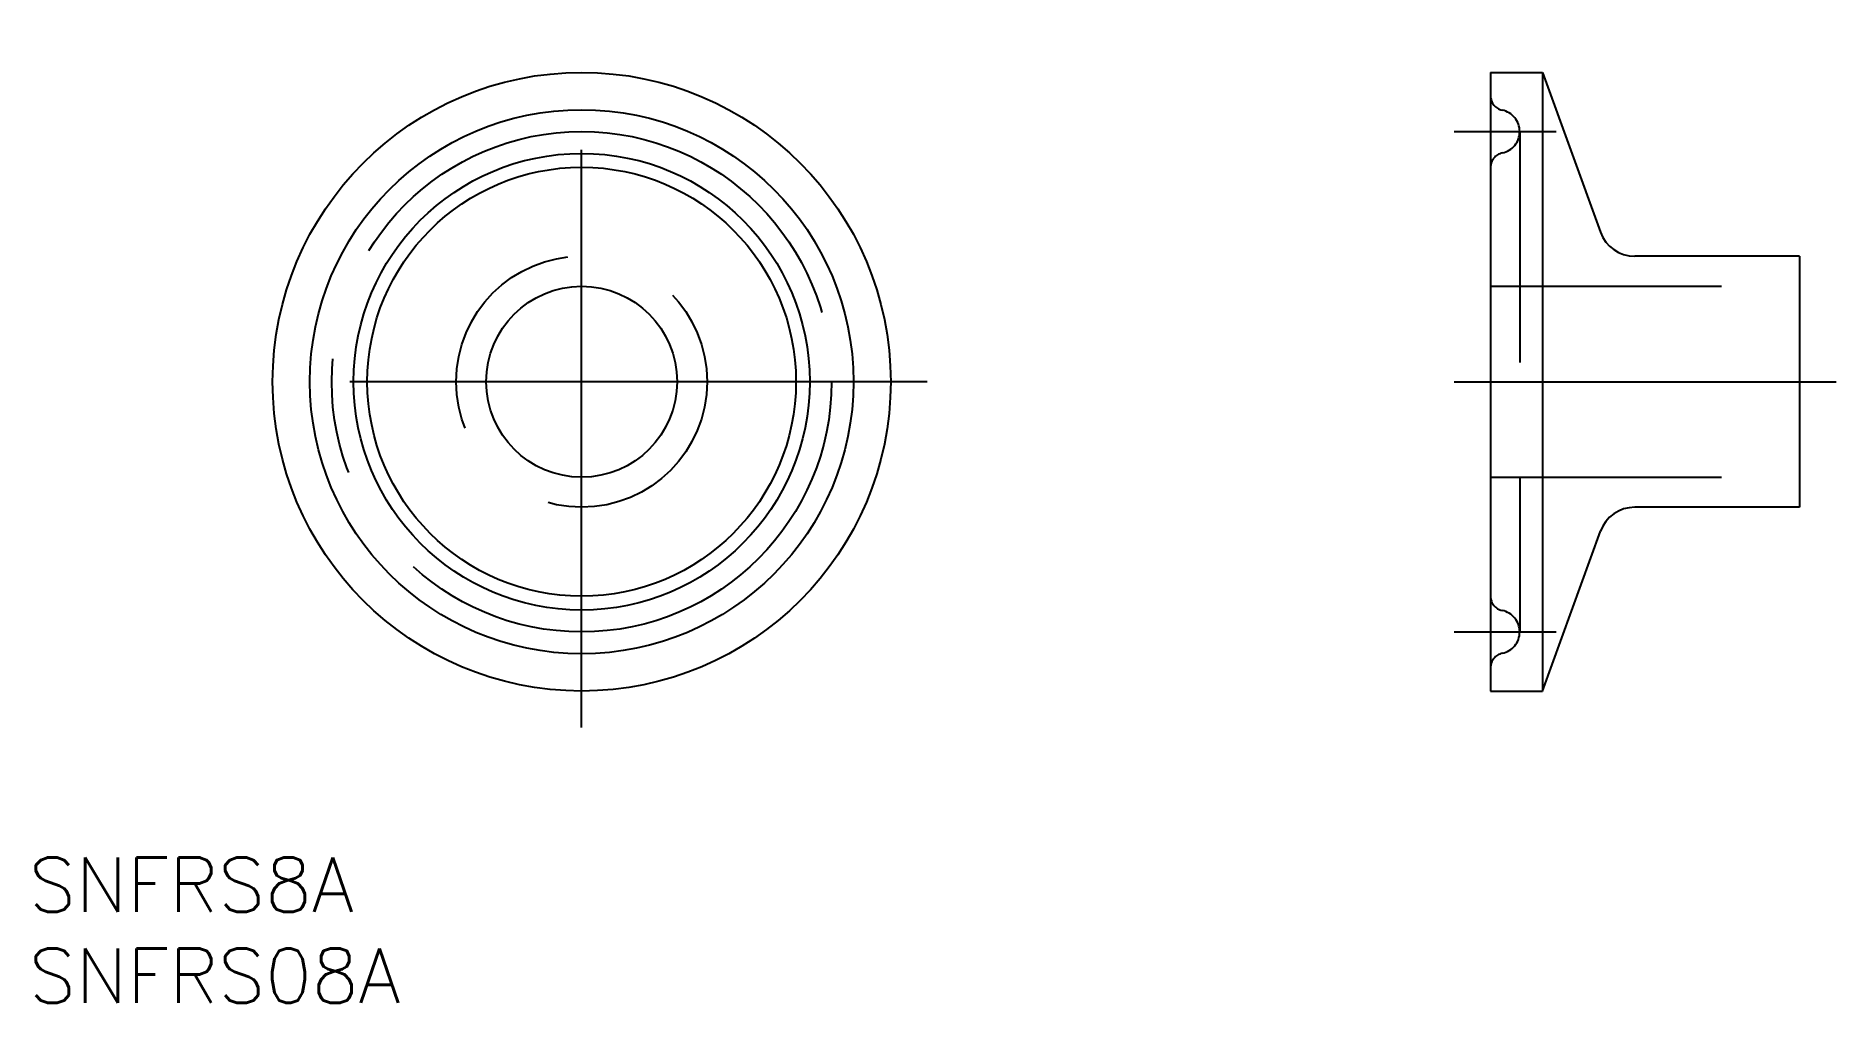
# Model space of a CAD drawing. Extents: x -30 to 69, y -34.1 to 19.
import ezdxf

# ---------------------------------------------------------------- set-up
doc = ezdxf.new("R2010")
doc.units = 0
doc.linetypes.add('CENTER', pattern=[50.8, 31.75, -6.35, 6.35, -6.35])
doc.linetypes.add('DASHED', pattern=[19.05, 12.7, -6.35])
doc.layers.get('0').update_dxf_attribs({"linetype": 'CONTINUOUS'})
doc.layers.add('CENTER', color=1, linetype='CENTER')
doc.styles.get("Standard").update_dxf_attribs({"font": 'txt.shx', "height": 3, "bigfont": 'bigfont.shx'})

msp = doc.modelspace()

# ---------------------------------------------------------------- linework, layer by layer
at = {"color": 7, "linetype": 'CONTINUOUS'}
for p, q in [((50, 17), (50, -17)), ((50, 17), (52.85, 17)), ((52.85, 17), (52.85, -17)), ((52.85, 17), (56.047, 8.216)), ((67, 6.9), (57.927, 6.9)), ((67, 6.9), (67, -6.9)), ((67, -6.9), (57.927, -6.9)), ((52.85, -17), (56.047, -8.216)), ((50, -17), (52.85, -17))]:
    msp.add_line(p, q, dxfattribs=at)
at = {"color": 3, "linetype": 'DASHED'}
for p, q in [((51.6, 13.75), (51.6, -13.75)), ((50, 5.25), (67, 5.25)), ((50, -5.25), (67, -5.25))]:
    msp.add_line(p, q, dxfattribs=at)
at = {"color": 7, "linetype": 'CONTINUOUS'}
for radius in [17, 14.95, 12.55, 11.79, 5.25]:
    msp.add_circle((0, 0), radius, dxfattribs=at)
at = {"color": 3, "linetype": 'DASHED'}
msp.add_circle((0, 0), 6.9, dxfattribs=at)
for centre, radius, start, end in [((50.8, 15.71), 0.8, 180, 258.46304), ((50.4, 13.75), 1.2, 281.53696, 78.46304), ((50.8, 11.79), 0.8, 101.53696, 180), ((50.8, -11.79), 0.8, 180, 258.46304), ((50.4, -13.75), 1.2, 281.53696, 78.46304), ((50.8, -15.71), 0.8, 101.53696, 180)]:
    msp.add_arc(centre, radius, start, end, dxfattribs=at)
at = {"color": 7, "linetype": 'CONTINUOUS'}
for centre, start, end in [((57.927, 8.9), 200, 270), ((57.927, -8.9), 90, 160)]:
    msp.add_arc(centre, 2, start, end, dxfattribs=at)
at = {"layer": 'CENTER', "color": 1, "linetype": 'CENTER'}
for p, q in [((0, -19), (0, 19)), ((48, 13.75), (53.6, 13.75)), ((19, 0), (-19, 0)), ((48, 0), (69, 0)), ((48, -13.75), (53.6, -13.75))]:
    msp.add_line(p, q, dxfattribs=at)
msp.add_circle((0, 0), 13.75, dxfattribs=at)

# ---------------------------------------------------------------- texts
at = {"color": 7, "linetype": 'CONTINUOUS'}
for s, p in [('SNFRS8A', (-30.402, -29.143)), ('SNFRS08A', (-30.402, -34.143))]:
    msp.add_text(s, height=3, dxfattribs=at).set_placement(p)

doc.saveas('drawing.dxf')
